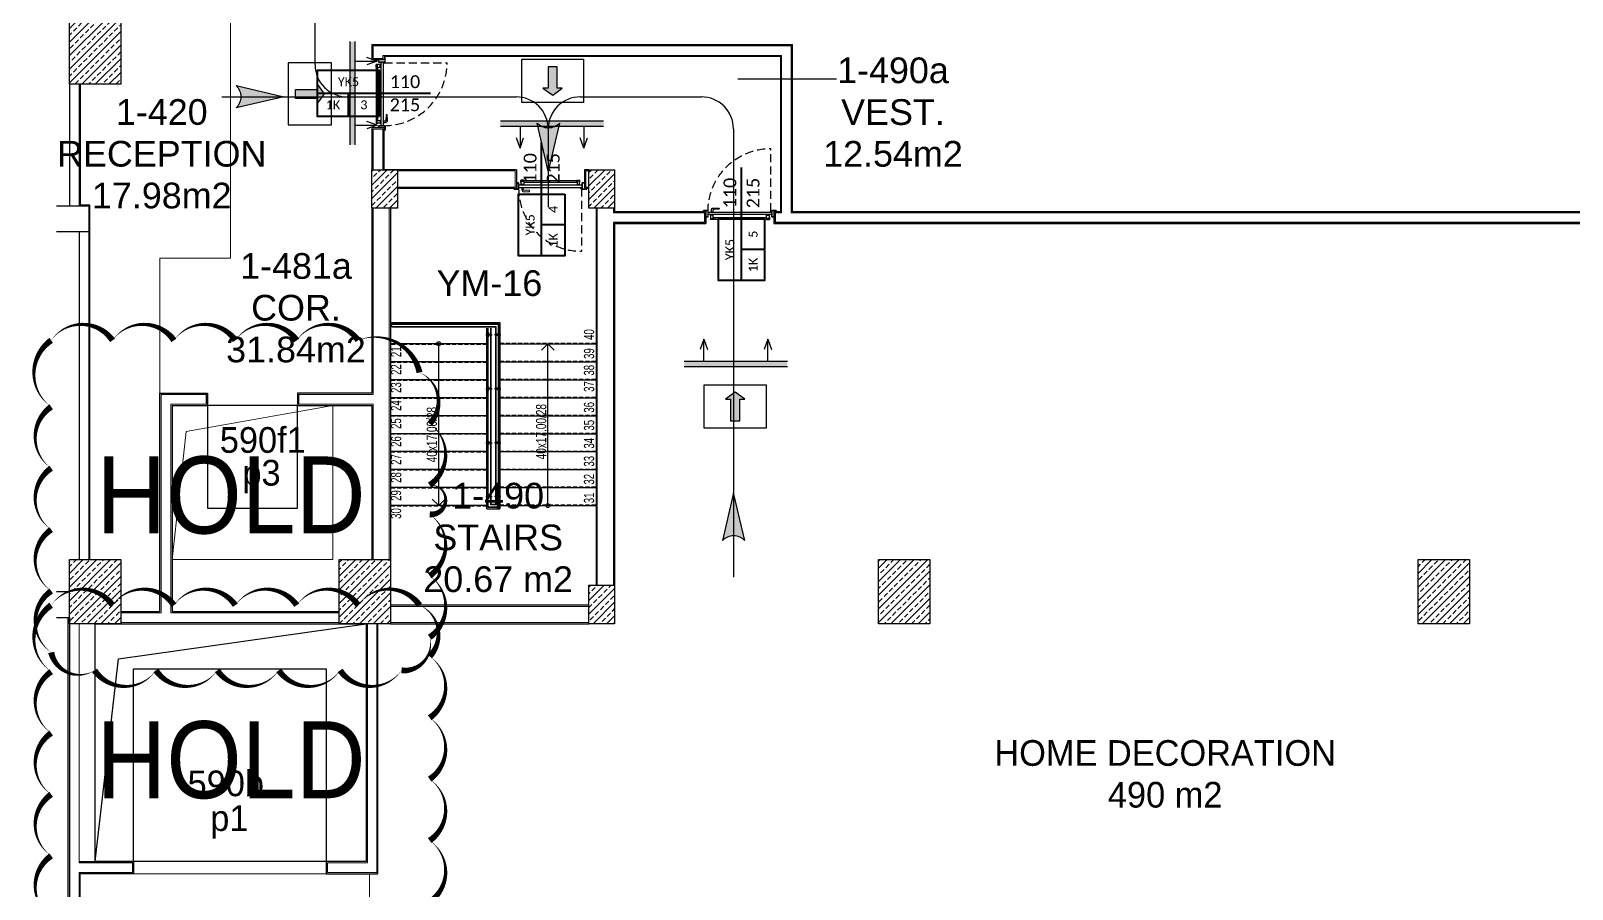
# Model space of a CAD drawing. Header units: metres. Extents: x -11418 to 773, y -8631 to 3561.
# Drawn here: x -9798 to -7398, y -2939 to -1603 of the extents above; entities that cross this region are included whole.
import ezdxf
from ezdxf.enums import TextEntityAlignment as Align

# ---------------------------------------------------------------- set-up
doc = ezdxf.new("R2010")
doc.units = ezdxf.units.M
doc.header["$LTSCALE"] = 0.01
doc.header["$MEASUREMENT"] = 0
for name, pattern in [('DASHDOT', [1, 0.5, -0.25, 0, -0.25]), ('DASHED2', [9.525, 6.35, -3.175]), ('HIDDEN', [9.525, 6.35, -3.175]), ('HIDDEN2', [0.1875, 0.125, -0.0625])]:
    doc.linetypes.add(name, pattern=pattern)
doc.layers.get('0').update_dxf_attribs({"color": 30, "lineweight": 0})
for name, color, linetype in [('6', 242, 'Continuous'), ('AG-DOOR', 2, 'Continuous'), ('AG-DOOR-OPENING', 9, 'HIDDEN'), ('AG-HIDDEN', 9, 'HIDDEN'), ('AG-PLASTER', 73, 'Continuous'), ('AG-STAIR', 3, 'Continuous'), ('AG-TEXT', 7, 'Continuous'), ('AR-HANDRAIL', 20, 'Continuous'), ('V-0_Hatch_Concrete', 252, 'Continuous'), ('V-2_Column', 160, 'Continuous'), ('V-5_Mechanical', 222, 'Continuous')]:
    doc.layers.add(name, color=color, linetype=linetype)
for name, color, linetype, lineweight in [('Ag-040', 2, 'Continuous', 20), ('Ag-110', 3, 'Continuous', 30), ('AG-DOOR-NOTATION-FIRE', 1, 'Continuous', 40), ('AG-Wall', 4, 'Continuous', 20), ('AI-040', 2, 'Continuous', 20), ('AI-040 @ 250', 2, 'Continuous', 20), ('HOLD', 7, 'Continuous', 0), ('shaft', 3, 'Continuous', 20), ('SP2-Flooring', 4, 'DASHED2', 9)]:
    doc.layers.add(name, color=color, linetype=linetype, lineweight=lineweight)
doc.styles.add('$0$IIS IKEA SANS', font='')
doc.styles.add('ARIAL', font='arial.ttf', dxfattribs={"width": 0.9})
doc.styles.add('ARIAL-ING', font='arial.ttf')
doc.styles.add('CALIBRI LIGHT', font='calibril.ttf')
doc.styles.add('IIS IKEA SANS', font='')
doc.styles.add('IKEA-ACAD-A103_2 Kartal B3 (P1 Parking Level)$0$IIS IKEA SANS', font='')
doc.styles.get('$0$IIS IKEA SANS').set_extended_font_data('IKEA Sans')
doc.styles.get('IIS IKEA SANS').set_extended_font_data('IKEA Sans')
doc.styles.get('IKEA-ACAD-A103_2 Kartal B3 (P1 Parking Level)$0$IIS IKEA SANS').set_extended_font_data('IKEA Sans')

# ---------------------------------------------------------------- blocks, each defined once
blk = doc.blocks.new('*U13')
at = {"style": 'ARIAL'}
for tag, p in [('NO', (1.676, 0.8)), ('MAHAL', (1.676, -1.8)), ('ALAN', (1.676, -4.4))]:
    blk.add_attdef(tag, text='', height=1.6, dxfattribs=at).set_placement(p, align=Align.MIDDLE_CENTER)
blk = doc.blocks.new('150714_ARSA$0$KOLON 80X120')
at = {"layer": 'V-0_Hatch_Concrete'}
h = blk.add_hatch(dxfattribs=at)
h.set_pattern_fill('ANSI33', color=256, scale=60)
h.set_pattern_definition([(45, (-19036.79, -4512.143), (-10.606602, 10.606602), []), (45, (-19026.183, -4512.143), (-10.606602, 10.606602), [7.5, -3.75])])
h.paths.add_polyline_path([(0, 100), (80, 100), (80, 0), (0, 0)])
at = {"layer": 'V-2_Column'}
blk.add_lwpolyline([(0, 100), (80, 100), (80, 0), (0, 0), (0, 100)], dxfattribs=at)
blk = doc.blocks.new('KAPIYON')
at = {"layer": '6'}
blk.add_hatch(color=2, dxfattribs=at).paths.add_polyline_path([(1584376.1, 117133.6), (1584364.2, 117133.6), (1584364.2, 117115.1), (1584364.2, 117105.6), (1584357.6, 117105.6), (1584370.2, 117096.6), (1584382.7, 117105.6), (1584376.1, 117105.6), (1584376.1, 117115.1)])
at = {"layer": '6', "color": 4}
blk.add_lwpolyline([(1584330, 117143.2), (1584410.3, 117143.2), (1584410.3, 117087), (1584330, 117087), (1584330, 117143.2)], dxfattribs=at)
at = {"layer": '6', "color": 2}
blk.add_lwpolyline([(1584376.1, 117133.6), (1584364.2, 117133.6), (1584364.2, 117115.1), (1584364.2, 117105.6), (1584357.6, 117105.6), (1584370.2, 117096.6), (1584382.7, 117105.6), (1584376.1, 117105.6), (1584376.1, 117115.1)], close=True, dxfattribs=at)
blk = doc.blocks.new('A$C07630900')
at = {"layer": '6', "xscale": 0.5, "yscale": 0.5, "zscale": 0.5, "rotation": 270}
blk.add_blockref('KAPIYON', (-58543.5, 792191.8), dxfattribs=at)
blk = doc.blocks.new('A$C2DA34C5B')
at = {"xscale": 24, "yscale": 24, "zscale": 24}
blk.add_blockref('A$C07630900', (315, -160), dxfattribs=at)
blk = doc.blocks.new('I')
at = {"layer": '6', "linetype": 'Continuous'}
blk.add_hatch(color=4, dxfattribs=at).paths.add_polyline_path([(208591, 128493), (208591, 128667), (205379, 128667), (205379, 128493)])
at = {"layer": '6', "color": 4}
for p, q in [((208591, 128667), (205379, 128667)), ((205379, 128493), (208591, 128493))]:
    blk.add_line(p, q, dxfattribs=at)
at = {"layer": '6'}
for p, q in [((205991, 128493), (205991, 127812)), ((207979, 128493), (207979, 127812)), ((205991, 127812), (205877, 128131)), ((205991, 127812), (206104, 128131)), ((207979, 127812), (207866, 128131)), ((207979, 127812), (208093, 128131))]:
    blk.add_line(p, q, dxfattribs=at)
blk = doc.blocks.new('A$C797D3CE4')
at = {"layer": '6', "xscale": -0.4999999999999911, "yscale": 0.4999999999999911, "zscale": 0.4999999999999911, "rotation": 180}
blk.add_blockref('I', (-103492, 64334), dxfattribs=at)
at = {"layer": '6', "ltscale": 250, "rotation": 270}
blk.add_blockref('A$C2DA34C5B', (-12, 33), dxfattribs=at)
blk = doc.blocks.new('ok')
at = {"layer": '6'}
h = blk.add_hatch(color=256, dxfattribs=at)
edge = h.paths.add_edge_path()
edge.add_ellipse((1571516, 116941.7), major_axis=(-7.14, 7.19), ratio=1, start_angle=359.4528, end_angle=450.6895)
edge.add_line((1571508.9, 116934.5), (1571477.9, 116941.8))
edge.add_line((1571477.9, 116941.8), (1571508.9, 116948.9))
for p, q in [((1571477.9, 116941.8), (1571508.9, 116948.9)), ((1571508.9, 116934.5), (1571477.9, 116941.8))]:
    blk.add_line(p, q, dxfattribs=at)
at = {"layer": '6', "extrusion": (0, 0, -1)}
blk.add_ellipse((1571516, 116941.7), major_axis=(-7.14, 7.19), ratio=1, start_param=4.700354, end_param=6.292737, dxfattribs=at)
blk = doc.blocks.new('A$C7CF9443E')
at = {"layer": '6'}
for p, q in [((-21.495, -2.949), (-21.495, -2.149)), ((-22.949, -3.449), (-18.366, -3.449)), ((-17.366, -3.449), (-15.481, -3.449)), ((-17.866, -3.949), (-17.866, -5.167)), ((-14.981, -3.949), (-14.981, -10.928))]:
    blk.add_line(p, q, dxfattribs=at)
for centre, start, end in [((-20.995, -2.949), 180, 270), ((-18.366, -3.949), 0, 90), ((-17.366, -3.949), 90, 180), ((-15.481, -3.949), 0, 90)]:
    blk.add_arc(centre, 0.5, start, end, dxfattribs=at)
at = {"layer": '6', "yscale": 0.0009999999999854483, "zscale": 0.0009999999999854483}
for p, xscale, rotation in [((-20.957, -3.393, -0.005), -0.0009999999999854483, 270), ((-17.807, -3.821, -0.005), 0.0009999999999854483, 180)]:
    blk.add_blockref('A$C797D3CE4', p, dxfattribs=dict(at, xscale=xscale, rotation=rotation))
at = {"layer": '6', "extrusion": (0, 0, -1), "yscale": 0.02399999999994179, "zscale": -0.02399999999994179}
for p, xscale, rotation in [((-37693.488, 2803.154), -0.02399999999994179, 180), ((-2788.738, -37720.075), -0.02399999999994179, 270), ((-2791.623, 37705.857), 0.02399999999994179, 270)]:
    blk.add_blockref('ok', p, dxfattribs=dict(at, xscale=xscale, rotation=rotation))
at = {"layer": '6', "xscale": 0.0009999999999854483, "yscale": 0.0009999999999854483, "zscale": 0.0009999999999854483}
blk.add_blockref('A$C797D3CE4', (-14.944, -7.651), dxfattribs=at)
blk = doc.blocks.new('YK3')
at = {"linetype": 'HIDDEN2'}
for p, q in [((-126.4, 8.8), (-123.9, 8.8)), ((-125.2, 7.6), (-125.2, 10.1))]:
    blk.add_line(p, q, dxfattribs=at)
at = {"color": 122}
for p, q in [((-122.5, 2.5), (-122.5, 3.5)), ((-118.5, 2.5), (-118.5, 3.5)), ((-35.5, 2.5), (-35.5, 3.5)), ((-31.5, 2.5), (-31.5, 3.5)), ((-122.5, -0.5), (-123, -0.5)), ((-123, -0.5), (-123, -3.7)), ((-118.3, -4), (-122.7, -4)), ((-118, -0.5), (-118.5, -0.5)), ((-118, -0.5), (-118, -3.7)), ((-36, -1), (-118, -1)), ((-36, -3.5), (-118, -3.5)), ((-36, -0.5), (-35.5, -0.5)), ((-36, -0.5), (-36, -3.7)), ((-35.7, -4), (-31.3, -4)), ((-31.5, -0.5), (-31, -0.5)), ((-31, -0.5), (-31, -3.7))]:
    blk.add_line(p, q, dxfattribs=at)
for points in [[(-126.5, 0.3), (-126.5, 9.8, 0.414214), (-126.7, 10), (-133.3, 10, 0.414214), (-133.5, 9.8), (-133.5, 8.5), (-133.3, 8.5), (-133.3, 9.8, -0.414214), (-133.3, 9.8), (-126.7, 9.8, -0.414214), (-126.6, 9.8), (-126.6, 0.3), (-126.6, 0.3, -0.414214), (-126.8, 0.1), (-130, 0.1), (-130, 0.1), (-130, 0), (-126.8, 0, 0.414214), (-126.5, 0.3)], [(-27.5, 0.3), (-27.5, 9.8, -0.414214), (-27.3, 10), (-20.7, 10, -0.414214), (-20.5, 9.8), (-20.5, 8.5), (-20.6, 8.5), (-20.6, 9.8, 0.414214), (-20.7, 9.8), (-27.3, 9.8, 0.414214), (-27.3, 9.8), (-27.3, 0.3), (-27.3, 0.3, 0.414214), (-27.2, 0.1), (-24, 0.1), (-24, 0.1), (-24, 0), (-27.2, 0, -0.414214), (-27.5, 0.3)]]:
    blk.add_lwpolyline(points, format="xyb", dxfattribs=at)
blk.add_lwpolyline([(-126.5, 3.5), (-27.5, 3.5), (-27.5, 7.5), (-126.5, 7.5)], close=True)
for points in [[(-118.5, 2.5), (-122.5, 2.5), (-122.5, -2.5), (-118.5, -2.5)], [(-35.5, 2.5), (-31.5, 2.5), (-31.5, -2.5), (-35.5, -2.5)]]:
    blk.add_lwpolyline(points, close=True, dxfattribs=at)
at = {"color": 253}
blk.add_lwpolyline([(-32.7, 7.9), (-32.7, 10.8, 0.414214), (-35.7, 13.8), (-44.2, 13.4, 0.502224), (-44.7, 12.7), (-44.4, 11.8), (-44.4, 11.8), (-35.7, 11.3, -0.414214), (-34.7, 10.3), (-34.7, 7.9)], format="xyb", dxfattribs=at)
at = {"linetype": 'HIDDEN2'}
for radius in [0.75, 0.5]:
    blk.add_circle((-125.2, 8.8), radius, dxfattribs=at)
at = {"color": 122}
for centre, start, end in [((-122.7, -3.7), 180, 270), ((-118.3, -3.7), 270, 0), ((-35.7, -3.7), 180, 270), ((-31.3, -3.7), 270, 0)]:
    blk.add_arc(centre, 0.3, start, end, dxfattribs=at)
at = {"layer": 'AG-DOOR-OPENING', "color": 9, "linetype": 'HIDDEN', "ltscale": 200}
blk.add_line((-125.2, 8.8), (-125.2, 106.5), dxfattribs=at)
blk.add_arc((-125.2, 8.8), 97.7, 359.2209, 90, dxfattribs=at)
blk = doc.blocks.new('*U45')
blk.add_lwpolyline([(1000, -450), (2200, -450), (2200, 450), (1000, 450)], close=True)
for points in [[(2200, 0), (0, 0)], [(1600, -450), (1600, 0)]]:
    blk.add_lwpolyline(points)
at = {"style": 'CALIBRI LIGHT'}
for tag, height, p in [('GENİŞLİK', 250, (500, 225)), ('BULUNDUĞU.KAT', 175, (1600, 225)), ('YÜKSEKLİK', 250, (500, -225)), ('KAPI.KODU', 175, (1300, -225)), ('KATTAKİ.SAYISI', 175, (1900, -225))]:
    blk.add_attdef(tag, text='', height=height, dxfattribs=at).set_placement(p, align=Align.MIDDLE_CENTER)
blk = doc.blocks.new('KKK1')
at = {"layer": 'AR-HANDRAIL', "linetype": 'DASHDOT', "ltscale": 5}
blk.add_lwpolyline([(-140, 18), (-140, -82)], dxfattribs=at)
at = {"layer": 'AR-HANDRAIL', "color": 152, "ltscale": 2.5}
blk.add_lwpolyline([(-175, -20), (-175, 0), (-105, 0), (-105, -20)], dxfattribs=at)
at = {"layer": 'AR-HANDRAIL', "color": 9, "linetype": 'HIDDEN', "ltscale": 10}
blk.add_lwpolyline([(-175, -20), (-175, -25), (-105, -25), (-105, -20)], dxfattribs=at)
blk.add_lwpolyline([(-148, -25), (-148, -60), (-132, -60), (-132, -25)], close=True, dxfattribs=at)

msp = doc.modelspace()

# ---------------------------------------------------------------- hatches: boundary and pattern name
at = {"layer": 'V-0_Hatch_Concrete'}
h = msp.add_hatch(dxfattribs=at)
h.set_pattern_fill('ANSI33', color=256, scale=60)
h.paths.add_polyline_path([(-9227.4, -1878.9), (-9267.4, -1878.9), (-9267.4, -1818.9), (-9227.4, -1818.9)])
h = msp.add_hatch(dxfattribs=at)
h.set_pattern_fill('ANSI33', color=256, scale=60)
h.paths.add_polyline_path([(-8929.4, -1818.9), (-8889.4, -1818.9), (-8889.4, -1878.9), (-8929.4, -1878.9)])
h = msp.add_hatch(dxfattribs=at)
h.set_pattern_fill('ANSI33', color=256, scale=60)
h.set_pattern_definition([(45, (-28006.225, -7078.021), (-10.606602, 10.606602), []), (45, (-27995.618, -7078.021), (-10.606602, 10.606602), [7.5, -3.75])])
h.paths.add_polyline_path([(-8929.4, -2525.9), (-8889.4, -2525.9), (-8889.4, -2465.9), (-8929.4, -2465.9)])

# ---------------------------------------------------------------- linework, layer by layer
at = {"layer": 'Ag-110'}
for points in [[(-9698.4, -2525.9), (-9276.4, -2525.9), (-9276.4, -2895.9), (-9698.4, -2895.9), (-9698.4, -2525.9)], [(-9698.4, -2895.9), (-9662.1, -2580.5), (-9276.4, -2525.9)]]:
    msp.add_lwpolyline(points, dxfattribs=at)
at = {"layer": 'AG-HIDDEN', "ltscale": 100}
for p, q in [((-9088.4, -2090.9), (-9238.4, -2090.9)), ((-9068.4, -2088.9), (-8918.4, -2088.9)), ((-9088.4, -2118.9), (-9238.4, -2118.9)), ((-9068.4, -2116.9), (-8918.4, -2116.9)), ((-9088.4, -2146.9), (-9238.4, -2146.9)), ((-9068.4, -2144.9), (-8918.4, -2144.9)), ((-9088.4, -2174.9), (-9238.4, -2174.9)), ((-9068.4, -2172.9), (-8918.4, -2172.9)), ((-9088.4, -2202.9), (-9238.4, -2202.9)), ((-9068.4, -2200.9), (-8918.4, -2200.9)), ((-9088.4, -2230.9), (-9238.4, -2230.9)), ((-9068.4, -2228.9), (-8918.4, -2228.9)), ((-9088.4, -2258.9), (-9238.4, -2258.9)), ((-9068.4, -2256.9), (-8918.4, -2256.9)), ((-9088.4, -2286.9), (-9238.4, -2286.9)), ((-9068.4, -2284.9), (-8918.4, -2284.9)), ((-9088.4, -2314.9), (-9238.4, -2314.9)), ((-9068.4, -2312.9), (-8918.4, -2312.9)), ((-9088.4, -2342.9), (-9238.4, -2342.9)), ((-9068.4, -2340.9), (-8918.4, -2340.9))]:
    msp.add_line(p, q, dxfattribs=at)
at = {"layer": 'AG-PLASTER'}
for p, q in [((-9267.4, -1623.9), (-8612.4, -1623.9)), ((-9267.4, -1623.9), (-9267.4, -1647.9)), ((-8612.4, -1883.9), (-8612.4, -1623.9)), ((-9248.4, -1647.9), (-9267.4, -1647.9)), ((-8631.4, -1642.9), (-9248.4, -1642.9)), ((-9248.4, -1642.9), (-9248.4, -1647.9)), ((-8631.4, -1642.9), (-8631.4, -1883.9)), ((-9248.4, -1753.9), (-9267.4, -1753.9)), ((-9267.4, -1753.9), (-9267.4, -1818.9)), ((-9248.4, -1818.9), (-9248.4, -1753.9)), ((-9042.4, -1818.9), (-9248.4, -1818.9)), ((-9042.4, -1818.9), (-9042.4, -1847.9)), ((-9267.4, -1878.9), (-9267.4, -2166.9)), ((-9238.4, -1878.9), (-9238.4, -2425.9)), ((-8918.4, -1878.9), (-8918.4, -2465.9)), ((-8747.4, -1883.9), (-8747.4, -1902.9)), ((-8641.4, -1883.9), (-8641.4, -1902.9)), ((-8641.4, -1883.9), (-8631.4, -1883.9)), ((-8612.4, -1883.9), (-6116.4, -1883.9)), ((-8889.4, -1902.9), (-8889.4, -2465.9)), ((-8889.4, -1902.9), (-8747.4, -1902.9)), ((-8641.4, -1902.9), (-8607.4, -1902.9)), ((-8607.4, -1902.9), (-6116.4, -1902.9)), ((-9523.4, -2185.9), (-9523.4, -2166.9)), ((-9267.4, -2166.9), (-9383.4, -2166.9)), ((-9383.4, -2166.9), (-9383.4, -2185.9)), ((-9578.4, -2185.9), (-9523.4, -2185.9)), ((-9578.4, -2185.9), (-9578.4, -2506.9)), ((-9383.4, -2185.9), (-9267.4, -2185.9)), ((-9267.4, -2185.9), (-9267.4, -2425.9)), ((-9740.4, -6727.9), (-9740.4, -2515.9)), ((-8929.4, -2496.9), (-9238.4, -2496.9)), ((-9257.9, -2914.9), (-9257.9, -2525.9)), ((-9238.4, -2525.9), (-8929.4, -2525.9)), ((-9723.4, -2895.9), (-9638.4, -2895.9)), ((-9638.4, -2895.9), (-9638.4, -2914.9)), ((-9638.4, -2914.9), (-9721.4, -2914.9)), ((-9721.4, -3265.9), (-9721.4, -2914.9))]:
    msp.add_line(p, q, dxfattribs=at)
at = {"layer": 'AG-PLASTER', "lineweight": -2, "transparency": 33554687}
msp.add_line((-9721.4, -1685.9), (-9721.4, -1873.9), dxfattribs=at)
msp.add_line((-9721.4, -1685.9), (-9721.4, -1873.9), dxfattribs=at)
at = {"layer": 'AG-PLASTER'}
for points in [[(-8929.4, -1818.9), (-8936.4, -1818.9), (-8936.4, -1847.9), (-8929.4, -1847.9)], [(-9227.4, -1847.9), (-9042.4, -1847.9)], [(-8889.4, -1878.9), (-8889.4, -1883.9), (-8747.4, -1883.9)], [(-9658.4, -2506.9), (-9597.4, -2506.9), (-9597.4, -2166.9), (-9523.4, -2166.9), (-9523.4, -2183.9)], [(-9578.4, -2506.9), (-9318.4, -2506.9)], [(-9658.4, -2525.9), (-9318.4, -2525.9)], [(-9276.4, -2525.9), (-9276.4, -2895.9), (-9338.4, -2895.9), (-9338.4, -2914.9), (-9257.9, -2914.9)]]:
    msp.add_lwpolyline(points, dxfattribs=at)
at = {"layer": 'AG-PLASTER', "lineweight": -2, "transparency": 33554687}
msp.add_lwpolyline([(-9706.4, -2425.9), (-9706.4, -1873.9), (-9721.4, -1873.9)], dxfattribs=at)
at = {"layer": 'AG-STAIR'}
for p, q in [((-9238.4, -2056.9), (-9068.4, -2056.9)), ((-9068.4, -2056.9), (-9068.4, -2346.9)), ((-9088.4, -2346.9), (-9088.4, -2065.6)), ((-9088.4, -2089.9), (-9238.4, -2089.9)), ((-9068.4, -2089.9), (-8918.4, -2089.9)), ((-9088.4, -2117.9), (-9238.4, -2117.9)), ((-9068.4, -2117.9), (-8918.4, -2117.9)), ((-9088.4, -2145.9), (-9238.4, -2145.9)), ((-9068.4, -2145.9), (-8918.4, -2145.9)), ((-9088.4, -2173.9), (-9238.4, -2173.9)), ((-9068.4, -2173.9), (-8918.4, -2173.9)), ((-9088.4, -2201.9), (-9238.4, -2201.9)), ((-9068.4, -2201.9), (-8918.4, -2201.9)), ((-9088.4, -2229.9), (-9238.4, -2229.9)), ((-9068.4, -2229.9), (-8918.4, -2229.9)), ((-9088.4, -2257.9), (-9238.4, -2257.9)), ((-9068.4, -2257.9), (-8918.4, -2257.9)), ((-9088.4, -2285.9), (-9238.4, -2285.9)), ((-9068.4, -2285.9), (-8918.4, -2285.9)), ((-9088.4, -2313.9), (-9238.4, -2313.9)), ((-9068.4, -2313.9), (-8918.4, -2313.9)), ((-9088.4, -2341.9), (-9238.4, -2341.9)), ((-9088.4, -2346.9), (-9068.4, -2346.9)), ((-9068.4, -2341.9), (-8918.4, -2341.9))]:
    msp.add_line(p, q, dxfattribs=at)
at = {"layer": 'AG-STAIR', "color": 9}
for p, q in [((-9163.4, -2341.9), (-9163.4, -2089.9)), ((-8993.4, -2341.9), (-8993.4, -2089.9))]:
    msp.add_line(p, q, dxfattribs=at)
for points in [[(-8983.5, -2099.8), (-8993.4, -2089.9), (-9003.3, -2099.8)], [(-9173.3, -2332), (-9163.4, -2341.9), (-9153.5, -2332)]]:
    msp.add_lwpolyline(points, dxfattribs=at)
for centre in [(-9163.4, -2089.9), (-8993.4, -2341.9)]:
    msp.add_circle(centre, 3, dxfattribs=at)
at = {"layer": 'AG-Wall'}
for p, q in [((-9265.4, -1625.9), (-8614.4, -1625.9)), ((-9265.4, -1625.9), (-9265.4, -1645.9)), ((-8614.4, -1625.9), (-8614.4, -1885.9)), ((-9250.4, -1645.9), (-9265.4, -1645.9)), ((-9250.4, -1640.9), (-8629.4, -1640.9)), ((-9250.4, -1640.9), (-9250.4, -1645.9)), ((-8629.4, -1640.9), (-8629.4, -1885.9)), ((-9250.4, -1755.9), (-9265.4, -1755.9)), ((-9265.4, -1755.9), (-9265.4, -1818.9)), ((-9250.4, -1755.9), (-9250.4, -1818.9)), ((-9227.4, -1820.9), (-9044.4, -1820.9)), ((-9044.4, -1820.9), (-9044.4, -1845.9)), ((-9265.4, -1878.9), (-9265.4, -2168.9)), ((-9240.4, -1878.9), (-9240.4, -2425.9)), ((-8916.4, -1878.9), (-8916.4, -2465.9)), ((-8891.4, -1885.9), (-8891.4, -1878.9)), ((-8891.4, -2465.9), (-8891.4, -1900.9)), ((-9265.4, -2183.9), (-9265.4, -2425.9)), ((-9595.4, -2508.9), (-9658.4, -2508.9)), ((-8929.4, -2498.9), (-9238.4, -2498.9)), ((-9723.4, -2897.9), (-9723.4, -2525.9)), ((-9274.4, -2897.9), (-9274.4, -2525.9)), ((-9259.9, -2525.9), (-9259.9, -2912.9)), ((-9238.4, -2523.9), (-8929.4, -2523.9)), ((-9723.4, -2897.9), (-9640.4, -2897.9)), ((-9640.4, -2897.9), (-9640.4, -2912.9)), ((-9336.4, -2912.9), (-9336.4, -2897.9)), ((-9336.4, -2897.9), (-9274.4, -2897.9)), ((-9640.4, -2912.9), (-9723.4, -2912.9)), ((-9259.9, -2912.9), (-9336.4, -2912.9))]:
    msp.add_line(p, q, dxfattribs=at)
at = {"layer": 'AG-Wall', "lineweight": -2, "ltscale": 0.3, "transparency": 33554687}
for p, q in [((-9738.4, -1685.9), (-9738.4, -1875.9)), ((-9738.4, -2515.9), (-9738.4, -3265.9))]:
    msp.add_line(p, q, dxfattribs=at)
at = {"layer": 'AG-Wall', "lineweight": -2, "transparency": 33554687}
for p, q in [((-9723.4, -1685.9), (-9723.4, -1875.9)), ((-9723.4, -1685.9), (-9723.4, -1875.9)), ((-9723.4, -1915.9), (-9723.4, -2425.9)), ((-9708.4, -1915.9), (-9708.4, -2425.9)), ((-9723.4, -2912.9), (-9723.4, -3265.9))]:
    msp.add_line(p, q, dxfattribs=at)
at = {"layer": 'AG-Wall', "lineweight": -2, "ltscale": 1000, "transparency": 33554687}
for p, q in [((-8749.4, -1885.9), (-8891.4, -1885.9)), ((-8749.4, -1885.9), (-8749.4, -1900.9)), ((-8629.4, -1885.9), (-8639.4, -1885.9)), ((-8639.4, -1885.9), (-8639.4, -1900.9)), ((-6118.4, -1885.9), (-8614.4, -1885.9))]:
    msp.add_line(p, q, dxfattribs=at)
at = {"layer": 'AG-Wall', "linetype": 'Continuous', "transparency": 33554687}
for q in [(-9525.4, -2183.9), (-9580.4, -2508.9)]:
    msp.add_line((-9580.4, -2183.9), q, dxfattribs=at)
at = {"layer": 'AG-Wall'}
for points in [[(-8929.4, -1820.9), (-8934.4, -1820.9), (-8934.4, -1845.9), (-8929.4, -1845.9)], [(-9227.4, -1845.9), (-9044.4, -1845.9)], [(-9595.4, -2508.9), (-9595.4, -2168.9), (-9525.4, -2168.9), (-9525.4, -2183.9)]]:
    msp.add_lwpolyline(points, dxfattribs=at)
at = {"layer": 'AG-Wall', "lineweight": -2, "ltscale": 1000, "transparency": 33554687}
for points in [[(-8749.4, -1900.9), (-8891.4, -1900.9)], [(-6118.4, -1900.9), (-8639.4, -1900.9)]]:
    msp.add_lwpolyline(points, dxfattribs=at)
at = {"layer": 'AG-Wall', "linetype": 'Continuous', "transparency": 33554687}
for points in [[(-9265.4, -2168.9), (-9381.4, -2168.9), (-9381.4, -2183.9), (-9265.4, -2183.9)], [(-9580.4, -2508.9), (-9555.4, -2508.9)], [(-9580.4, -2508.9), (-9318.4, -2508.9)], [(-9658.4, -2523.9), (-9318.4, -2523.9)]]:
    msp.add_lwpolyline(points, dxfattribs=at)
at = {"layer": 'AI-040', "color": 2, "linetype": 'Continuous', "lineweight": -2, "transparency": 33554610}
msp.add_line((-8544.2, -1678), (-8697.6, -1678), dxfattribs=at)
at = {"layer": 'AR-HANDRAIL', "color": 9, "ltscale": 2.5}
for p, q in [((-9236.4, -2059.2), (-9236.4, -2058.9)), ((-9236.4, -2063), (-9236.4, -2063.4))]:
    msp.add_line(p, q, dxfattribs=at)
at = {"layer": 'AR-HANDRAIL', "ltscale": 2.5}
msp.add_line((-9236.4, -2063), (-9236.4, -2059.2), dxfattribs=at)
at = {"layer": 'AR-HANDRAIL', "color": 9, "ltscale": 2.5}
for points in [[(-9236.4, -2058.9), (-9070.4, -2058.9), (-9070.4, -2344.9), (-9086.4, -2344.9), (-9086.4, -2065.6)], [(-9236.4, -2063.4), (-9074.9, -2063.4), (-9074.9, -2340.4), (-9081.9, -2340.4), (-9081.9, -2065.6)]]:
    msp.add_lwpolyline(points, dxfattribs=at)
at = {"layer": 'AR-HANDRAIL', "ltscale": 2.5}
for points in [[(-9236.4, -2059.2), (-9070.8, -2059.2), (-9070.8, -2344.5), (-9086.1, -2344.5), (-9086.1, -2065.6)], [(-9236.4, -2063), (-9074.6, -2063), (-9074.6, -2340.7), (-9082.3, -2340.7), (-9082.3, -2065.6)]]:
    msp.add_lwpolyline(points, dxfattribs=at)
at = {"layer": 'HOLD'}
for points in [[(-9766.8, -2084.6, 0, 9.56, -0.520567), (-9671.2, -2084.6, 0, 9.56, -0.520567), (-9575.6, -2084.6, 0, 9.56, -0.520567), (-9480, -2084.6, 0, 9.56, -0.520567), (-9384.4, -2084.6, 0, 9.56, -0.520567), (-9288.8, -2084.6, 0, 9.56, -0.461282), (-9193.2, -2134.6, 0, 9.56, -0.520567), (-9177.4, -2214.4, 0, 9.56, -0.520567), (-9177.4, -2310, 0, 9.56, -1.091415), (-9177.4, -2355.6, 0, 9.56, -0.520567), (-9177.4, -2451.2, 0, 9.56, -0.520567), (-9177.4, -2546.8, 0, 9.56, -0.520567), (-9221.3, -2598.5, 0, 9.56, -0.520567), (-9316.9, -2598.5, 0, 9.56, -0.520567), (-9412.5, -2598.5, 0, 9.56, -0.520567), (-9508.1, -2598.5, 0, 9.56, -0.520567), (-9603.7, -2598.5, 0, 9.56, -0.520567), (-9699.3, -2598.5, 0, 9.56, -0.520567), (-9766.8, -2570.4, 0, 9.56, -0.520567), (-9766.8, -2474.8, 0, 9.56, -0.520567), (-9766.8, -2379.2, 0, 9.56, -0.520567), (-9766.8, -2283.6, 0, 9.56, -0.520567), (-9766.8, -2188, 0, 9.56, -0.520567)], [(-9766.8, -2496.9, 0, 9.56, -0.520567), (-9671.2, -2496.9, 0, 9.56, -0.520567), (-9575.6, -2496.9, 0, 9.56, -0.520567), (-9480, -2496.9, 0, 9.56, -0.520567), (-9384.4, -2496.9, 0, 9.56, -0.520567), (-9288.8, -2496.9, 0, 9.56, -0.520567), (-9193.2, -2496.9, 0, 9.56, -0.520567), (-9177.4, -2576.6, 0, 9.56, -0.520567), (-9177.4, -2672.2, 0, 9.56, -0.520567), (-9177.4, -2767.8, 0, 9.56, -0.520567), (-9177.4, -2863.4, 0, 9.56, -0.520567), (-9177.4, -2959, 0, 9.56, -0.520567), (-9221.3, -3010.7, 0, 9.56, -0.520567), (-9316.9, -3010.7, 0, 9.56, -0.520567), (-9412.5, -3010.7, 0, 9.56, -0.520567), (-9508.1, -3010.7, 0, 9.56, -0.520567), (-9603.7, -3010.7, 0, 9.56, -0.520567), (-9699.3, -3010.7, 0, 9.56, -0.520567), (-9766.8, -2982.7, 0, 9.56, -0.520567), (-9766.8, -2887.1, 0, 9.56, -0.520567), (-9766.8, -2791.5, 0, 9.56, -0.520567), (-9766.8, -2695.9, 0, 9.56, -0.520567), (-9766.8, -2600.3, 0, 9.56, -0.520567)]]:
    msp.add_lwpolyline(points, format="xyseb", close=True, dxfattribs=at)
at = {"layer": 'shaft'}
for points in [[(-9578.4, -2185.9), (-9328.4, -2185.9), (-9328.4, -2425.9), (-9578.4, -2425.9), (-9578.4, -2185.9)], [(-9578.4, -2425.9), (-9556.5, -2226.5), (-9328.4, -2185.9)]]:
    msp.add_lwpolyline(points, dxfattribs=at)
at = {"layer": 'SP2-Flooring', "color": 30, "linetype": 'Continuous', "lineweight": 20}
msp.add_line((-9597.4, -1956.9), (-9597.4, -2166.9), dxfattribs=at)
msp.add_lwpolyline([(-9487.4, -1422.9), (-9487.4, -1956.9), (-9597.4, -1956.9)], dxfattribs=at)
msp.add_lwpolyline([(-9721.4, -2914.9), (-9270.9, -2914.9), (-9270.9, -3765.3), (-9656.4, -3765.3), (-9656.4, -3263.9), (-9721.4, -3263.9)], close=True, dxfattribs=at)
at = {"layer": 'V-2_Column', "lineweight": -2, "transparency": 33554610}
msp.add_line((-9708.4, -1875.9), (-9758.4, -1875.9), dxfattribs=at)
for points in [[(-9227.4, -1878.9), (-9267.4, -1878.9), (-9267.4, -1818.9), (-9227.4, -1818.9)], [(-8929.4, -1818.9), (-8889.4, -1818.9), (-8889.4, -1878.9), (-8929.4, -1878.9)], [(-8889.4, -2465.9), (-8889.4, -2525.9), (-8929.4, -2525.9), (-8929.4, -2465.9)]]:
    msp.add_lwpolyline(points, close=True, dxfattribs=at)
for points in [[(-9708.4, -1875.9), (-9708.4, -1915.9), (-9758.4, -1915.9)], [(-9758.4, -2515.9), (-9738.4, -2515.9), (-9738.4, -2475.9), (-9758.4, -2475.9)]]:
    msp.add_lwpolyline(points, dxfattribs=at)
at = {"layer": 'V-5_Mechanical', "linetype": 'Continuous', "transparency": 33554687}
msp.add_lwpolyline([(-9383.4, -2185.9), (-9523.4, -2185.9), (-9523.4, -2345.9), (-9383.4, -2345.9)], close=True, dxfattribs=at)
at = {"layer": 'V-5_Mechanical', "linetype": 'Continuous'}
msp.add_lwpolyline([(-9338.4, -2895.9), (-9638.4, -2895.9), (-9638.4, -2595.9), (-9338.4, -2595.9)], close=True, dxfattribs=at)

# ---------------------------------------------------------------- block references
at = {"layer": '6', "lineweight": -2, "transparency": 33554610, "xscale": 100, "yscale": 100, "zscale": 100}
msp.add_blockref('A$C7CF9443E', (-7206.3, -1360.6), dxfattribs=at)
at = {"layer": 'AG-DOOR'}
for p, rotation in [((-9256.9, -1777.9), 270), ((-9066.4, -1839.4), 180)]:
    msp.add_blockref('YK3', p, dxfattribs=dict(at, rotation=rotation))
at = {"layer": 'AG-DOOR', "xscale": -1}
msp.add_blockref('YK3', (-8771.4, -1892.4), dxfattribs=at)
at = {"layer": 'AG-DOOR-NOTATION-FIRE', "ltscale": 0.3}
ref = msp.add_blockref('*U45', (-9175.9, -1699.9, -0.5), dxfattribs=dict(at, xscale=-0.08000000000000002, yscale=0.08000000000000002, zscale=0.08000000000000002))
ref.add_attrib('BULUNDUGU.KAT', '1K', dxfattribs={"layer": '0', "height": 14, "style": 'CALIBRI LIGHT'}).set_placement((-9327.9, -1717.9, -0.5), align=Align.MIDDLE_CENTER)
ref.add_attrib('KATTAKI.SAYISI', '3', dxfattribs={"layer": '0', "height": 14, "style": 'CALIBRI LIGHT'}).set_placement((-9279.9, -1717.9, -0.5), align=Align.MIDDLE_CENTER)
ref.add_attrib('KAPIKODU', 'YK5', dxfattribs={"layer": '0', "height": 14, "style": 'CALIBRI LIGHT'}).set_placement((-9303.9, -1681.9, -0.5), align=Align.MIDDLE_CENTER)
ref.add_attrib('YÜKSEKLİK', '215', dxfattribs={"layer": '0', "height": 20, "style": 'CALIBRI LIGHT'}).set_placement((-9215.9, -1717.9, -0.5), align=Align.MIDDLE_CENTER)
ref.add_attrib('GENİŞLİK', '110', dxfattribs={"layer": '0', "height": 20, "style": 'CALIBRI LIGHT'}).set_placement((-9215.9, -1681.9, -0.5), align=Align.MIDDLE_CENTER)
ref = msp.add_blockref('*U45', (-9003.1, -1776.8), dxfattribs=dict(at, xscale=-0.08000000000000002, yscale=0.08000000000000002, zscale=0.08000000000000002, rotation=90))
ref.add_attrib('BULUNDUGU.KAT', '1K', dxfattribs={"layer": '0', "height": 14, "rotation": 90, "style": 'CALIBRI LIGHT'}).set_placement((-8985.1, -1928.8), align=Align.MIDDLE_CENTER)
ref.add_attrib('KATTAKI.SAYISI', '4', dxfattribs={"layer": '0', "height": 14, "rotation": 90, "style": 'CALIBRI LIGHT'}).set_placement((-8985.1, -1880.8), align=Align.MIDDLE_CENTER)
ref.add_attrib('KAPIKODU', 'YK5', dxfattribs={"layer": '0', "height": 14, "rotation": 90, "style": 'CALIBRI LIGHT'}).set_placement((-9021.1, -1904.8), align=Align.MIDDLE_CENTER)
ref.add_attrib('YÜKSEKLİK', '215', dxfattribs={"layer": '0', "height": 20, "rotation": 90, "style": 'CALIBRI LIGHT'}).set_placement((-8985.1, -1816.8), align=Align.MIDDLE_CENTER)
ref.add_attrib('GENİŞLİK', '110', dxfattribs={"layer": '0', "height": 20, "rotation": 90, "style": 'CALIBRI LIGHT'}).set_placement((-9021.1, -1816.8), align=Align.MIDDLE_CENTER)
ref = msp.add_blockref('*U45', (-8691.9, -1815.3), dxfattribs=dict(at, xscale=-0.08000000000000002, yscale=0.08000000000000002, zscale=0.08000000000000002, rotation=90))
ref.add_attrib('BULUNDUGU.KAT', '1K', dxfattribs={"layer": '0', "height": 14, "rotation": 90, "style": 'CALIBRI LIGHT'}).set_placement((-8673.9, -1967.3), align=Align.MIDDLE_CENTER)
ref.add_attrib('KATTAKI.SAYISI', '5', dxfattribs={"layer": '0', "height": 14, "rotation": 90, "style": 'CALIBRI LIGHT'}).set_placement((-8673.9, -1919.3), align=Align.MIDDLE_CENTER)
ref.add_attrib('KAPIKODU', 'YK5', dxfattribs={"layer": '0', "height": 14, "rotation": 90, "style": 'CALIBRI LIGHT'}).set_placement((-8709.9, -1943.3), align=Align.MIDDLE_CENTER)
ref.add_attrib('YÜKSEKLİK', '215', dxfattribs={"layer": '0', "height": 20, "rotation": 90, "style": 'CALIBRI LIGHT'}).set_placement((-8673.9, -1855.3), align=Align.MIDDLE_CENTER)
ref.add_attrib('GENİŞLİK', '110', dxfattribs={"layer": '0', "height": 20, "rotation": 90, "style": 'CALIBRI LIGHT'}).set_placement((-8709.9, -1855.3), align=Align.MIDDLE_CENTER)
at = {"layer": 'AI-040 @ 250', "color": 2, "linetype": 'Continuous', "lineweight": -2, "transparency": 33554610, "xscale": 25, "yscale": 25, "zscale": 25}
for p, values in [((-8497.9, -1684.2), {'ALAN': '12.54m2', 'MAHAL': 'VEST.', 'NO': '1-490a'}), ((-9636.5, -1749.1), {'ALAN': '17.98m2', 'MAHAL': 'RECEPTION', 'NO': '1-420'}), ((-9427.5, -1988.8), {'ALAN': '31.84m2', 'MAHAL': 'COR.', 'NO': '1-481a'}), ((-9112.7, -2346.4), {'ALAN': '20.67 m2', 'MAHAL': 'STAIRS', 'NO': '1-490'})]:
    msp.add_blockref('*U13', p, dxfattribs=at).add_auto_attribs(values)
at = {"layer": 'AR-HANDRAIL', "yscale": 0.1, "zscale": 0.1}
for p, xscale, rotation in [((-9088.4, -2089.9), -0.1, 90), ((-9068.4, -2089.9), 0.1, 270), ((-9088.4, -2173.9), -0.1, 90), ((-9068.4, -2173.9), 0.1, 270), ((-9088.4, -2257.9), -0.1, 90), ((-9068.4, -2257.9), 0.1, 270), ((-9088.4, -2341.9), -0.1, 90), ((-9068.4, -2341.9), 0.1, 270)]:
    msp.add_blockref('KKK1', p, dxfattribs=dict(at, xscale=xscale, rotation=rotation))
at = {"layer": 'V-2_Column', "lineweight": -2, "transparency": 33554610}
for p in [(-9738.4, -1685.9), (-9738.4, -2525.9), (-9318.4, -2525.9), (-8478.4, -2525.9), (-7638.4, -2525.9)]:
    msp.add_blockref('150714_ARSA$0$KOLON 80X120', p, dxfattribs=at)

# ---------------------------------------------------------------- texts
at = {"layer": 'Ag-040'}
for s, style, p in [('YM-16', 'ARIAL', (-9084.4, -1995.5)), ('HOME DECORATION', 'IIS IKEA SANS', (-8032.2, -2727)), ('490 m2', 'IIS IKEA SANS', (-8032.2, -2792))]:
    msp.add_text(s, height=40, dxfattribs=dict(at, style=style)).set_placement(p, align=Align.MIDDLE_CENTER)
at = {"layer": 'Ag-040', "style": '$0$IIS IKEA SANS'}
for s, p in [('590b', (-9554.4, -2794.3)), ('p1', (-9519.1, -2848.4))]:
    msp.add_text(s, height=40, dxfattribs=at).set_placement(p)
at = {"layer": 'AG-TEXT', "ltscale": 0.3, "style": '$0$IIS IKEA SANS', "width": 0.7}
for s, p in [('40', (-8921.3, -2083.9)), ('21', (-9221.8, -2110.7)), ('39', (-8921.3, -2113.6)), ('22', (-9221.8, -2138.5)), ('38', (-8921.3, -2139.5)), ('23', (-9221.8, -2166.5)), ('37', (-8921.3, -2164.8)), ('24', (-9221.8, -2194.5)), ('36', (-8921.3, -2197.2)), ('25', (-9221.8, -2222.5)), ('35', (-8921.3, -2225.2)), ('26', (-9221.8, -2250.5)), ('34', (-8921.3, -2253.2)), ('27', (-9221.8, -2278.5)), ('33', (-8921.3, -2281.2)), ('28', (-9221.8, -2306.5)), ('32', (-8921.3, -2309.2)), ('29', (-9221.8, -2334.5)), ('31', (-8921.3, -2338.2)), ('30', (-9221.8, -2362.5))]:
    msp.add_text(s, height=16, rotation=90, dxfattribs=at).set_placement(p)
at = {"layer": 'AG-TEXT', "style": 'ARIAL', "width": 0.7}
for p in [(-9166.1, -2274.4), (-8995.9, -2269.9)]:
    msp.add_text('40x17.00/28', height=16, rotation=90, dxfattribs=at).set_placement(p)
at = {"layer": 'AI-040', "transparency": 33554687, "style": 'IKEA-ACAD-A103_2 Kartal B3 (P1 Parking Level)$0$IIS IKEA SANS'}
for s, p in [('590f1', (-9504.2, -2259.7)), ('p3', (-9469, -2310.7))]:
    msp.add_text(s, height=40, dxfattribs=at).set_placement(p)
at = {"layer": 'HOLD', "style": 'ARIAL-ING', "width": 0.9}
for p in [(-9696.4, -2385.3), (-9696.4, -2797.5)]:
    msp.add_text('HOLD', height=120, dxfattribs=at).set_placement(p)

doc.saveas('drawing.dxf')
